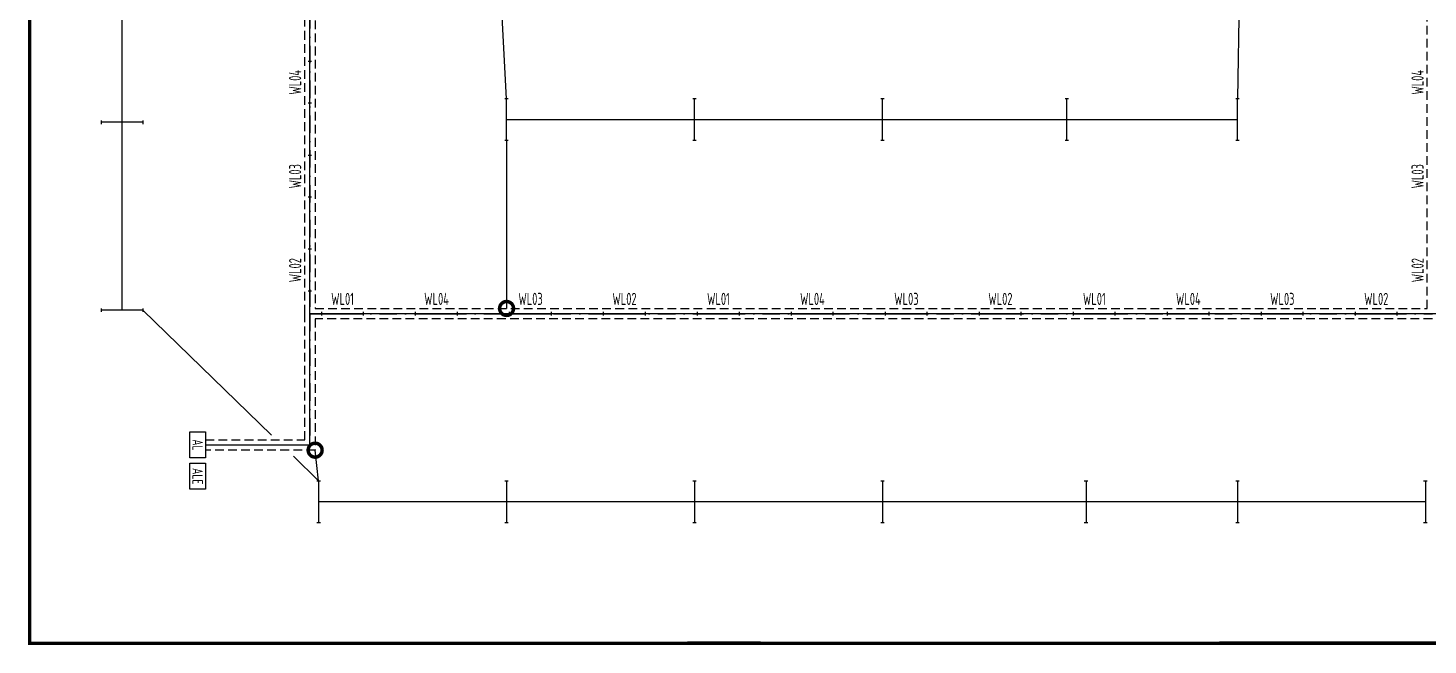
# Model space of a CAD drawing. Header units: millimetres. Extents: x -691095 to 2797013, y -349436 to 2050109.
# Drawn here: x 1346704 to 1386929, y 849444 to 867178 of the extents above; entities that cross this region are included whole.
import ezdxf
from ezdxf.enums import TextEntityAlignment as Align

# ---------------------------------------------------------------- set-up
doc = ezdxf.new("R2010")
doc.units = ezdxf.units.MM
doc.header["$LTSCALE"] = 1000
doc.linetypes.add('DASHDOT', pattern=[1, 0.5, -0.25, 0, -0.25])
doc.linetypes.add('HIDDEN', pattern=[0.375, 0.25, -0.125])
for name, color, linetype, plot in [('E-LANE-CENTER', 6, 'Continuous', False), ('E-LITE-CENTER', 5, 'DASHDOT', False), ('E-LITE-CENTER-JOIN', 1, 'Continuous', False)]:
    doc.layers.add(name, color=color, linetype=linetype, plot=plot)
for name, color, linetype in [('E-LITE-LITE', 3, 'Continuous'), ('E-LITE-WIRE', 4, 'Continuous'), ('E-POWR-EQPM', 3, 'Continuous'), ('E-UNIV-EL', 140, 'Continuous'), ('E-UNIV-EL2', 40, 'HIDDEN'), ('E-UNIV-NOTE', 6, 'Continuous'), ('防火分区', 2, 'Continuous')]:
    doc.layers.add(name, color=color, linetype=linetype)
doc.styles.add('TH-STYLE3', font='tssdeng.shx', dxfattribs={"width": 0.65, "bigfont": 'tssdchn.shx'})

# ---------------------------------------------------------------- blocks, each defined once
blk = doc.blocks.new('E-BDB001')
blk.add_lwpolyline([(-2.5, -1.5), (-2.5, 1.5), (2.5, 1.5), (2.5, -1.5)], close=True)
at = {"layer": 'E-UNIV-EL', "style": 'TH-STYLE3', "width": 0.7}
blk.add_attdef('BOX', text='', height=2, dxfattribs=at).set_placement((0, 0), align=Align.MIDDLE)
blk = doc.blocks.new('E-BDB003')
blk.add_lwpolyline([(-2.5, -1.5), (-2.5, 1.5), (2.5, 1.5), (2.5, -1.5)], close=True)
at = {"layer": 'E-UNIV-EL', "style": 'TH-STYLE3', "width": 0.7}
blk.add_attdef('BOX', text='', height=2, dxfattribs=at).set_placement((0, 0), align=Align.MIDDLE)
blk = doc.blocks.new('E-BL001-1')
for p, q in [((-6, -0.5), (-6, 0.5)), ((-6, 0), (6, 0)), ((6, -0.5), (6, 0.5))]:
    blk.add_line(p, q)

msp = doc.modelspace()

# ---------------------------------------------------------------- linework, layer by layer
at = {"layer": 'E-LANE-CENTER'}
msp.add_line((1354803.6096, 858966.7691, 0.00407), (1354803.6096, 891166.7691, 0.00407), dxfattribs=at)
msp.add_line((1354803.6096, 858966.7691, 0.00407), (1354803.6096, 891166.7691, 0.00407), dxfattribs=at)
at = {"layer": 'E-LANE-CENTER', "elevation": 0.00407}
for points in [[(1354803.6096, 858966.7691), (1354803.6096, 891166.7691)], [(1389579.01944, 858966.7691), (1354803.6096, 858966.7691)]]:
    msp.add_lwpolyline(points, dxfattribs=at)
at = {"layer": 'E-LITE-CENTER'}
for p, q in [((1354803.60961, 880666.7691, 0.00407), (1354803.6096, 858966.7691, 0.00407)), ((1354803.60961, 880666.7691, 0.00407), (1354803.6096, 858966.7691, 0.00407)), ((1354803.60961, 880666.7691, 0.00407), (1354803.6096, 858966.7691, 0.00407)), ((1354803.60961, 880666.7691, 0.00407), (1354803.6096, 858966.7691, 0.00407)), ((1354803.60961, 880666.7691, 0.00407), (1354803.6096, 858966.7691, 0.00407)), ((1354803.60961, 880666.7691, 0.00407), (1354803.6096, 858966.7691, 0.00407)), ((1354803.60961, 880666.7691, 0.00407), (1354803.6096, 858966.7691, 0.00407)), ((1354803.60961, 880666.7691, 0.00407), (1354803.6096, 858966.7691, 0.00407)), ((1354803.60961, 880666.7691, 0.00407), (1354803.6096, 858966.7691, 0.00407)), ((1354803.60961, 880666.7691, 0.00407), (1354803.6096, 858966.7691, 0.00407)), ((1354803.6096, 858966.7691, 0.00407), (1387053.6096, 858966.7691, 0.00407)), ((1354803.6096, 858966.7691, 0.00407), (1354803.6096, 855194.27524, 0.00407)), ((1354803.6096, 858966.7691, 0.00407), (1387053.6096, 858966.7691, 0.00407)), ((1354803.6096, 858966.7691, 0.00407), (1354803.6096, 855194.27524, 0.00407)), ((1354803.6096, 858966.7691, 0.00407), (1387053.6096, 858966.7691, 0.00407)), ((1354803.6096, 858966.7691, 0.00407), (1354803.6096, 855194.27524, 0.00407)), ((1354803.6096, 858966.7691, 0.00407), (1387053.6096, 858966.7691, 0.00407)), ((1354803.6096, 858966.7691, 0.00407), (1354803.6096, 855194.27524, 0.00407)), ((1354803.6096, 858966.7691, 0.00407), (1387053.6096, 858966.7691, 0.00407)), ((1354803.6096, 858966.7691, 0.00407), (1354803.6096, 855194.27524, 0.00407)), ((1354803.6096, 858966.7691, 0.00407), (1387053.6096, 858966.7691, 0.00407)), ((1354803.6096, 858966.7691, 0.00407), (1354803.6096, 855194.27524, 0.00407)), ((1354803.6096, 858966.7691, 0.00407), (1387053.6096, 858966.7691, 0.00407)), ((1354803.6096, 858966.7691, 0.00407), (1354803.6096, 855194.27524, 0.00407)), ((1354803.6096, 858966.7691, 0.00407), (1387053.6096, 858966.7691, 0.00407)), ((1354803.6096, 858966.7691, 0.00407), (1354803.6096, 855194.27524, 0.00407)), ((1354803.6096, 858966.7691, 0.00407), (1387053.6096, 858966.7691, 0.00407)), ((1354803.6096, 858966.7691, 0.00407), (1354803.6096, 855194.27524, 0.00407)), ((1354803.6096, 858966.7691, 0.00407), (1387053.6096, 858966.7691, 0.00407)), ((1354803.6096, 858966.7691, 0.00407), (1354803.6096, 855194.27524, 0.00407)), ((1351803.6096, 855194.27524, 0.00407), (1354803.6096, 855194.27524, 0.00407)), ((1351803.6096, 855194.27524, 0.00407), (1354803.6096, 855194.27524, 0.00407)), ((1351803.6096, 855194.27524, 0.00407), (1354803.6096, 855194.27524, 0.00407)), ((1351803.6096, 855194.27524, 0.00407), (1354803.6096, 855194.27524, 0.00407)), ((1351803.6096, 855194.27524, 0.00407), (1354803.6096, 855194.27524, 0.00407)), ((1351803.6096, 855194.27524, 0.00407), (1354803.6096, 855194.27524, 0.00407)), ((1351803.6096, 855194.27524, 0.00407), (1354803.6096, 855194.27524, 0.00407)), ((1351803.6096, 855194.27524, 0.00407), (1354803.6096, 855194.27524, 0.00407)), ((1351803.6096, 855194.27524, 0.00407), (1354803.6096, 855194.27524, 0.00407)), ((1351803.6096, 855194.27524, 0.00407), (1354803.6096, 855194.27524, 0.00407))]:
    msp.add_line(p, q, dxfattribs=at)
at = {"layer": 'E-LITE-CENTER-JOIN', "elevation": 0.00407}
msp.add_lwpolyline([(1351803.6096, 855194.27524), (1354803.6096, 855194.27524), (1354803.6096, 858966.7691)], dxfattribs=at)
msp.add_lwpolyline([(1351803.6096, 855194.27524), (1354803.6096, 855194.27524), (1354803.6096, 858966.7691)], dxfattribs=at)
at = {"layer": 'E-LITE-WIRE'}
for p, q in [((1349403.60962, 886114.90172, 0.00813), (1349403.60962, 859064.90171, 0.00407)), ((1349403.60962, 886114.90172, 0.00813), (1349403.60962, 859064.90171, 0.00407)), ((1381453.60962, 864540.15172, 0.00407), (1360453.60962, 864540.15172, 0.00813)), ((1381453.60962, 864540.15172, 0.00407), (1360453.60962, 864540.15172, 0.00813)), ((1355053.60962, 853564.65172, 0.00407), (1386853.60962, 853564.65172, 0.00813)), ((1355053.60962, 853564.65172, 0.00407), (1386853.60962, 853564.65172, 0.00813))]:
    msp.add_line(p, q, dxfattribs=at)
at = {"layer": 'E-LITE-WIRE', "color": 30, "true_color": 0xf26722}
for p, q in [((1360453.49344, 865141.98082, 0.00407), (1360203.49343, 869766.73082, 0.00407)), ((1360453.49344, 865141.98082, 0.00407), (1360203.49343, 869766.73082, 0.00407)), ((1381528.85962, 869414.90171, 0.00407), (1381453.49344, 865141.98082, 0.00407)), ((1381528.85962, 869414.90171, 0.00407), (1381453.49344, 865141.98082, 0.00407)), ((1353699.93966, 855479.83202, 0.00407), (1350003.24343, 859066.73082, 0.00407)), ((1353699.93966, 855479.83202, 0.00407), (1350003.24343, 859066.73082, 0.00407)), ((1355053.49344, 854166.48082, 0.00407), (1354328.04987, 854870.37762, 0.00407)), ((1355053.49344, 854166.48082, 0.00407), (1354328.04987, 854870.37762, 0.00407))]:
    msp.add_line(p, q, dxfattribs=at)
at = {"layer": 'E-LITE-WIRE', "color": 2}
for p, q in [((1360453.49344, 863941.98082, 0.00407), (1360453.49344, 859116.7691, 0.00407)), ((1360453.49344, 863941.98082, 0.00407), (1360453.49344, 859116.7691, 0.00407)), ((1355053.49344, 854166.48082, 0.00407), (1354953.6096, 855044.27524, 0.00407)), ((1355053.49344, 854166.48082, 0.00407), (1354953.6096, 855044.27524, 0.00407))]:
    msp.add_line(p, q, dxfattribs=at)
at = {"layer": 'E-LITE-WIRE', "color": 2, "const_width": 400, "elevation": 0.00407}
for points in [[(1360403.49344, 859116.7691, 1), (1360503.49344, 859116.7691, 1), (1360403.49344, 859116.7691, -1)], [(1360403.49344, 859116.7691, 1), (1360503.49344, 859116.7691, 1), (1360403.49344, 859116.7691, -1)], [(1354903.6096, 855044.27524, 1), (1355003.6096, 855044.27524, 1), (1354903.6096, 855044.27524, -1)], [(1354903.6096, 855044.27524, 1), (1355003.6096, 855044.27524, 1), (1354903.6096, 855044.27524, -1)]]:
    msp.add_lwpolyline(points, format="xyb", dxfattribs=at)
at = {"layer": 'E-UNIV-EL2'}
for p, q in [((1354653.6096, 858966.7691, 0.00407), (1354653.60961, 880666.7691, 0.00407)), ((1354653.6096, 858966.7691, 0.00407), (1354653.60961, 880666.7691, 0.00407)), ((1354653.6096, 858966.7691, 0.00407), (1354653.60961, 880666.7691, 0.00407)), ((1354653.6096, 858966.7691, 0.00407), (1354653.60961, 880666.7691, 0.00407)), ((1354653.6096, 858966.7691, 0.00407), (1354653.60961, 880666.7691, 0.00407)), ((1354653.6096, 858966.7691, 0.00407), (1354653.60961, 880666.7691, 0.00407)), ((1354653.6096, 858966.7691, 0.00407), (1354653.60961, 880666.7691, 0.00407)), ((1354653.6096, 858966.7691, 0.00407), (1354653.60961, 880666.7691, 0.00407)), ((1354653.6096, 858966.7691, 0.00407), (1354653.60961, 880666.7691, 0.00407)), ((1354653.6096, 858966.7691, 0.00407), (1354653.60961, 880666.7691, 0.00407)), ((1354953.60961, 880516.7691, 0.00407), (1354953.6096, 859116.7691, 0.00407)), ((1354953.60961, 880516.7691, 0.00407), (1354953.6096, 859116.7691, 0.00407)), ((1354953.60961, 880516.7691, 0.00407), (1354953.6096, 859116.7691, 0.00407)), ((1354953.60961, 880516.7691, 0.00407), (1354953.6096, 859116.7691, 0.00407)), ((1354953.60961, 880516.7691, 0.00407), (1354953.6096, 859116.7691, 0.00407)), ((1354953.60961, 880516.7691, 0.00407), (1354953.6096, 859116.7691, 0.00407)), ((1354953.60961, 880516.7691, 0.00407), (1354953.6096, 859116.7691, 0.00407)), ((1354953.60961, 880516.7691, 0.00407), (1354953.6096, 859116.7691, 0.00407)), ((1354953.60961, 880516.7691, 0.00407), (1354953.6096, 859116.7691, 0.00407)), ((1354953.60961, 880516.7691, 0.00407), (1354953.6096, 859116.7691, 0.00407)), ((1386903.6096, 859116.7691, 0.00407), (1386903.6096, 875066.7691, 0.00407)), ((1386903.6096, 859116.7691, 0.00407), (1386903.6096, 875066.7691, 0.00407)), ((1386903.6096, 859116.7691, 0.00407), (1386903.6096, 875066.7691, 0.00407)), ((1386903.6096, 859116.7691, 0.00407), (1386903.6096, 875066.7691, 0.00407)), ((1386903.6096, 859116.7691, 0.00407), (1386903.6096, 875066.7691, 0.00407)), ((1386903.6096, 859116.7691, 0.00407), (1386903.6096, 875066.7691, 0.00407)), ((1386903.6096, 859116.7691, 0.00407), (1386903.6096, 875066.7691, 0.00407)), ((1386903.6096, 859116.7691, 0.00407), (1386903.6096, 875066.7691, 0.00407)), ((1386903.6096, 859116.7691, 0.00407), (1386903.6096, 875066.7691, 0.00407)), ((1386903.6096, 859116.7691, 0.00407), (1386903.6096, 875066.7691, 0.00407)), ((1354653.6096, 855344.27524, 0.00407), (1354653.6096, 858966.7691, 0.00407)), ((1354653.6096, 855344.27524, 0.00407), (1354653.6096, 858966.7691, 0.00407)), ((1354653.6096, 855344.27524, 0.00407), (1354653.6096, 858966.7691, 0.00407)), ((1354653.6096, 855344.27524, 0.00407), (1354653.6096, 858966.7691, 0.00407)), ((1354653.6096, 855344.27524, 0.00407), (1354653.6096, 858966.7691, 0.00407)), ((1354653.6096, 855344.27524, 0.00407), (1354653.6096, 858966.7691, 0.00407)), ((1354653.6096, 855344.27524, 0.00407), (1354653.6096, 858966.7691, 0.00407)), ((1354653.6096, 855344.27524, 0.00407), (1354653.6096, 858966.7691, 0.00407)), ((1354653.6096, 855344.27524, 0.00407), (1354653.6096, 858966.7691, 0.00407)), ((1354653.6096, 855344.27524, 0.00407), (1354653.6096, 858966.7691, 0.00407)), ((1354953.6096, 859116.7691, 0.00407), (1386903.6096, 859116.7691, 0.00407)), ((1354953.6096, 859116.7691, 0.00407), (1386903.6096, 859116.7691, 0.00407)), ((1354953.6096, 859116.7691, 0.00407), (1386903.6096, 859116.7691, 0.00407)), ((1354953.6096, 859116.7691, 0.00407), (1386903.6096, 859116.7691, 0.00407)), ((1354953.6096, 859116.7691, 0.00407), (1386903.6096, 859116.7691, 0.00407)), ((1354953.6096, 859116.7691, 0.00407), (1386903.6096, 859116.7691, 0.00407)), ((1354953.6096, 859116.7691, 0.00407), (1386903.6096, 859116.7691, 0.00407)), ((1354953.6096, 859116.7691, 0.00407), (1386903.6096, 859116.7691, 0.00407)), ((1354953.6096, 859116.7691, 0.00407), (1386903.6096, 859116.7691, 0.00407)), ((1354953.6096, 859116.7691, 0.00407), (1386903.6096, 859116.7691, 0.00407)), ((1387053.6096, 858816.7691, 0.00407), (1354953.6096, 858816.7691, 0.00407)), ((1354953.6096, 858816.7691, 0.00407), (1354953.6096, 855044.27524, 0.00407)), ((1387053.6096, 858816.7691, 0.00407), (1354953.6096, 858816.7691, 0.00407)), ((1354953.6096, 858816.7691, 0.00407), (1354953.6096, 855044.27524, 0.00407)), ((1387053.6096, 858816.7691, 0.00407), (1354953.6096, 858816.7691, 0.00407)), ((1354953.6096, 858816.7691, 0.00407), (1354953.6096, 855044.27524, 0.00407)), ((1387053.6096, 858816.7691, 0.00407), (1354953.6096, 858816.7691, 0.00407)), ((1354953.6096, 858816.7691, 0.00407), (1354953.6096, 855044.27524, 0.00407)), ((1387053.6096, 858816.7691, 0.00407), (1354953.6096, 858816.7691, 0.00407)), ((1354953.6096, 858816.7691, 0.00407), (1354953.6096, 855044.27524, 0.00407)), ((1387053.6096, 858816.7691, 0.00407), (1354953.6096, 858816.7691, 0.00407)), ((1354953.6096, 858816.7691, 0.00407), (1354953.6096, 855044.27524, 0.00407)), ((1387053.6096, 858816.7691, 0.00407), (1354953.6096, 858816.7691, 0.00407)), ((1354953.6096, 858816.7691, 0.00407), (1354953.6096, 855044.27524, 0.00407)), ((1387053.6096, 858816.7691, 0.00407), (1354953.6096, 858816.7691, 0.00407)), ((1354953.6096, 858816.7691, 0.00407), (1354953.6096, 855044.27524, 0.00407)), ((1387053.6096, 858816.7691, 0.00407), (1354953.6096, 858816.7691, 0.00407)), ((1354953.6096, 858816.7691, 0.00407), (1354953.6096, 855044.27524, 0.00407)), ((1387053.6096, 858816.7691, 0.00407), (1354953.6096, 858816.7691, 0.00407)), ((1354953.6096, 858816.7691, 0.00407), (1354953.6096, 855044.27524, 0.00407)), ((1351803.6096, 855344.27524, 0.00407), (1354653.6096, 855344.27524, 0.00407)), ((1351803.6096, 855344.27524, 0.00407), (1351803.6096, 855044.27524, 0.00407)), ((1351803.6096, 855344.27524, 0.00407), (1354653.6096, 855344.27524, 0.00407)), ((1351803.6096, 855344.27524, 0.00407), (1351803.6096, 855044.27524, 0.00407)), ((1351803.6096, 855344.27524, 0.00407), (1354653.6096, 855344.27524, 0.00407)), ((1351803.6096, 855344.27524, 0.00407), (1351803.6096, 855044.27524, 0.00407)), ((1351803.6096, 855344.27524, 0.00407), (1354653.6096, 855344.27524, 0.00407)), ((1351803.6096, 855344.27524, 0.00407), (1351803.6096, 855044.27524, 0.00407)), ((1351803.6096, 855344.27524, 0.00407), (1354653.6096, 855344.27524, 0.00407)), ((1351803.6096, 855344.27524, 0.00407), (1351803.6096, 855044.27524, 0.00407)), ((1351803.6096, 855344.27524, 0.00407), (1354653.6096, 855344.27524, 0.00407)), ((1351803.6096, 855344.27524, 0.00407), (1351803.6096, 855044.27524, 0.00407)), ((1351803.6096, 855344.27524, 0.00407), (1354653.6096, 855344.27524, 0.00407)), ((1351803.6096, 855344.27524, 0.00407), (1351803.6096, 855044.27524, 0.00407)), ((1351803.6096, 855344.27524, 0.00407), (1354653.6096, 855344.27524, 0.00407)), ((1351803.6096, 855344.27524, 0.00407), (1351803.6096, 855044.27524, 0.00407)), ((1351803.6096, 855344.27524, 0.00407), (1354653.6096, 855344.27524, 0.00407)), ((1351803.6096, 855344.27524, 0.00407), (1351803.6096, 855044.27524, 0.00407)), ((1351803.6096, 855344.27524, 0.00407), (1354653.6096, 855344.27524, 0.00407)), ((1351803.6096, 855344.27524, 0.00407), (1351803.6096, 855044.27524, 0.00407)), ((1354953.6096, 855044.27524, 0.00407), (1351803.6096, 855044.27524, 0.00407)), ((1354953.6096, 855044.27524, 0.00407), (1351803.6096, 855044.27524, 0.00407)), ((1354953.6096, 855044.27524, 0.00407), (1351803.6096, 855044.27524, 0.00407)), ((1354953.6096, 855044.27524, 0.00407), (1351803.6096, 855044.27524, 0.00407)), ((1354953.6096, 855044.27524, 0.00407), (1351803.6096, 855044.27524, 0.00407)), ((1354953.6096, 855044.27524, 0.00407), (1351803.6096, 855044.27524, 0.00407)), ((1354953.6096, 855044.27524, 0.00407), (1351803.6096, 855044.27524, 0.00407)), ((1354953.6096, 855044.27524, 0.00407), (1351803.6096, 855044.27524, 0.00407)), ((1354953.6096, 855044.27524, 0.00407), (1351803.6096, 855044.27524, 0.00407)), ((1354953.6096, 855044.27524, 0.00407), (1351803.6096, 855044.27524, 0.00407))]:
    msp.add_line(p, q, dxfattribs=at)
at = {"layer": '防火分区', "const_width": 100, "elevation": 0.00407}
msp.add_lwpolyline([(1416153.6101, 898516.76953), (1416153.6096, 897016.7691), (1416803.6096, 897016.7691), (1416953.6096, 867216.7691), (1389880.79458, 867216.7691), (1389853.6096, 862316.7691), (1389353.6096, 856216.7691), (1389353.6096, 849496.7691), (1386903.65119, 849496.7691), (1384003.53126, 849496.58506), (1378953.636, 849494.46072), (1367703.65119, 849494.4566), (1367703.57045, 849496.7691), (1365703.57045, 849496.7691), (1365703.67423, 849494.46072), (1354453.53427, 849494.46072), (1349403.53402, 849494.4607), (1346753.6096, 849494.46072), (1346753.60961, 888816.76909), (1352053.60978, 888816.7691), (1352053.60951, 897928.88924), (1354191.2718, 897916.7691), (1354191.2718, 899576.88566)], dxfattribs=at)
msp.add_lwpolyline([(1416153.6101, 898516.76953), (1416153.6096, 897016.7691), (1416803.6096, 897016.7691), (1416953.6096, 867216.7691), (1389880.79458, 867216.7691), (1389853.6096, 862316.7691), (1389353.6096, 856216.7691), (1389353.6096, 849496.7691), (1386903.65119, 849496.7691), (1384003.53126, 849496.58506), (1378953.636, 849494.46072), (1367703.65119, 849494.4566), (1367703.57045, 849496.7691), (1365703.57045, 849496.7691), (1365703.67423, 849494.46072), (1354453.53427, 849494.46072), (1349403.53402, 849494.4607), (1346753.6096, 849494.46072), (1346753.60961, 888816.76909), (1352053.60978, 888816.7691), (1352053.60951, 897928.88924), (1354191.2718, 897916.7691), (1354191.2718, 899576.88566)], dxfattribs=at)

# ---------------------------------------------------------------- block references
at = {"layer": 'E-LITE-LITE', "xscale": 100, "yscale": 100, "zscale": 100}
for p, rotation in [((1354803.6096, 865616.7691, 0.00407), 90), ((1354803.6096, 865616.7691, 0.00407), 90), ((1354803.6096, 865616.7691, 0.00407), 90), ((1354803.6096, 865616.7691, 0.00407), 90), ((1354803.6096, 865616.7691, 0.00407), 90), ((1354803.6096, 865616.7691, 0.00407), 90), ((1354803.6096, 865616.7691, 0.00407), 90), ((1354803.6096, 865616.7691, 0.00407), 90), ((1354803.6096, 865616.7691, 0.00407), 90), ((1354803.6096, 865616.7691, 0.00407), 90), ((1360453.49344, 864541.98082, 0.00407), 90), ((1360453.49344, 864541.98082, 0.00407), 90), ((1365853.49344, 864541.98082, 0.00407), 90), ((1365853.49344, 864541.98082, 0.00407), 90), ((1371253.49344, 864541.98082, 0.00407), 90), ((1371253.49344, 864541.98082, 0.00407), 90), ((1376553.49344, 864541.98082, 0.00407), 90), ((1376553.49344, 864541.98082, 0.00407), 90), ((1381453.49344, 864541.98082, 0.00407), 90), ((1381453.49344, 864541.98082, 0.00407), 90), ((1349403.24343, 864466.73083, 0.00407), 180), ((1349403.24343, 864466.73083, 0.00407), 180), ((1354803.6096, 862916.7691, 0.00407), 90), ((1354803.6096, 862916.7691, 0.00407), 90), ((1354803.6096, 862916.7691, 0.00407), 90), ((1354803.6096, 862916.7691, 0.00407), 90), ((1354803.6096, 862916.7691, 0.00407), 90), ((1354803.6096, 862916.7691, 0.00407), 90), ((1354803.6096, 862916.7691, 0.00407), 90), ((1354803.6096, 862916.7691, 0.00407), 90), ((1354803.6096, 862916.7691, 0.00407), 90), ((1354803.6096, 862916.7691, 0.00407), 90), ((1354803.6096, 860216.7691, 0.00407), 90), ((1354803.6096, 860216.7691, 0.00407), 90), ((1354803.6096, 860216.7691, 0.00407), 90), ((1354803.6096, 860216.7691, 0.00407), 90), ((1354803.6096, 860216.7691, 0.00407), 90), ((1354803.6096, 860216.7691, 0.00407), 90), ((1354803.6096, 860216.7691, 0.00407), 90), ((1354803.6096, 860216.7691, 0.00407), 90), ((1354803.6096, 860216.7691, 0.00407), 90), ((1354803.6096, 860216.7691, 0.00407), 90), ((1349403.24343, 859066.73082, 0.00407), 180), ((1349403.24343, 859066.73082, 0.00407), 180), ((1355053.49344, 853566.48082, 0.00407), 270), ((1355053.49344, 853566.48082, 0.00407), 270), ((1360453.49343, 853566.48082, 0.00407), 270), ((1360453.49343, 853566.48082, 0.00407), 270), ((1365853.49343, 853566.48082, 0.00407), 270), ((1365853.49343, 853566.48082, 0.00407), 270), ((1371253.49343, 853566.48082, 0.00407), 270), ((1371253.49343, 853566.48082, 0.00407), 270), ((1377103.49344, 853566.48082, 0.00407), 270), ((1377103.49344, 853566.48082, 0.00407), 270), ((1381453.49343, 853566.48082, 0.00407), 270), ((1381453.49343, 853566.48082, 0.00407), 270), ((1386853.49343, 853566.48082, 0.00407), 270), ((1386853.49343, 853566.48082, 0.00407), 270)]:
    msp.add_blockref('E-BL001-1', p, dxfattribs=dict(at, rotation=rotation))
for p in [(1355741.81452, 858966.7691, 0.00407), (1355741.81452, 858966.7691, 0.00407), (1355741.81452, 858966.7691, 0.00407), (1355741.81452, 858966.7691, 0.00407), (1355741.81452, 858966.7691, 0.00407), (1355741.81452, 858966.7691, 0.00407), (1355741.81452, 858966.7691, 0.00407), (1355741.81452, 858966.7691, 0.00407), (1355741.81452, 858966.7691, 0.00407), (1355741.81452, 858966.7691, 0.00407), (1358441.81452, 858966.7691, 0.00407), (1358441.81452, 858966.7691, 0.00407), (1358441.81452, 858966.7691, 0.00407), (1358441.81452, 858966.7691, 0.00407), (1358441.81452, 858966.7691, 0.00407), (1358441.81452, 858966.7691, 0.00407), (1358441.81452, 858966.7691, 0.00407), (1358441.81452, 858966.7691, 0.00407), (1358441.81452, 858966.7691, 0.00407), (1358441.81452, 858966.7691, 0.00407), (1361141.81452, 858966.7691, 0.00407), (1361141.81452, 858966.7691, 0.00407), (1361141.81452, 858966.7691, 0.00407), (1361141.81452, 858966.7691, 0.00407), (1361141.81452, 858966.7691, 0.00407), (1361141.81452, 858966.7691, 0.00407), (1361141.81452, 858966.7691, 0.00407), (1361141.81452, 858966.7691, 0.00407), (1361141.81452, 858966.7691, 0.00407), (1361141.81452, 858966.7691, 0.00407), (1363841.81452, 858966.7691, 0.00407), (1363841.81452, 858966.7691, 0.00407), (1363841.81452, 858966.7691, 0.00407), (1363841.81452, 858966.7691, 0.00407), (1363841.81452, 858966.7691, 0.00407), (1363841.81452, 858966.7691, 0.00407), (1363841.81452, 858966.7691, 0.00407), (1363841.81452, 858966.7691, 0.00407), (1363841.81452, 858966.7691, 0.00407), (1363841.81452, 858966.7691, 0.00407), (1366541.81452, 858966.7691, 0.00407), (1366541.81452, 858966.7691, 0.00407), (1366541.81452, 858966.7691, 0.00407), (1366541.81452, 858966.7691, 0.00407), (1366541.81452, 858966.7691, 0.00407), (1366541.81452, 858966.7691, 0.00407), (1366541.81452, 858966.7691, 0.00407), (1366541.81452, 858966.7691, 0.00407), (1366541.81452, 858966.7691, 0.00407), (1366541.81452, 858966.7691, 0.00407), (1369241.81452, 858966.7691, 0.00407), (1369241.81452, 858966.7691, 0.00407), (1369241.81452, 858966.7691, 0.00407), (1369241.81452, 858966.7691, 0.00407), (1369241.81452, 858966.7691, 0.00407), (1369241.81452, 858966.7691, 0.00407), (1369241.81452, 858966.7691, 0.00407), (1369241.81452, 858966.7691, 0.00407), (1369241.81452, 858966.7691, 0.00407), (1369241.81452, 858966.7691, 0.00407), (1371941.81452, 858966.7691, 0.00407), (1371941.81452, 858966.7691, 0.00407), (1371941.81452, 858966.7691, 0.00407), (1371941.81452, 858966.7691, 0.00407), (1371941.81452, 858966.7691, 0.00407), (1371941.81452, 858966.7691, 0.00407), (1371941.81452, 858966.7691, 0.00407), (1371941.81452, 858966.7691, 0.00407), (1371941.81452, 858966.7691, 0.00407), (1371941.81452, 858966.7691, 0.00407), (1374641.81452, 858966.7691, 0.00407), (1374641.81452, 858966.7691, 0.00407), (1374641.81452, 858966.7691, 0.00407), (1374641.81452, 858966.7691, 0.00407), (1374641.81452, 858966.7691, 0.00407), (1374641.81452, 858966.7691, 0.00407), (1374641.81452, 858966.7691, 0.00407), (1374641.81452, 858966.7691, 0.00407), (1374641.81452, 858966.7691, 0.00407), (1374641.81452, 858966.7691, 0.00407), (1377341.81452, 858966.7691, 0.00407), (1377341.81452, 858966.7691, 0.00407), (1377341.81452, 858966.7691, 0.00407), (1377341.81452, 858966.7691, 0.00407), (1377341.81452, 858966.7691, 0.00407), (1377341.81452, 858966.7691, 0.00407), (1377341.81452, 858966.7691, 0.00407), (1377341.81452, 858966.7691, 0.00407), (1377341.81452, 858966.7691, 0.00407), (1377341.81452, 858966.7691, 0.00407), (1380041.81452, 858966.7691, 0.00407), (1380041.81452, 858966.7691, 0.00407), (1380041.81452, 858966.7691, 0.00407), (1380041.81452, 858966.7691, 0.00407), (1380041.81452, 858966.7691, 0.00407), (1380041.81452, 858966.7691, 0.00407), (1380041.81452, 858966.7691, 0.00407), (1380041.81452, 858966.7691, 0.00407), (1380041.81452, 858966.7691, 0.00407), (1380041.81452, 858966.7691, 0.00407), (1382741.81452, 858966.7691, 0.00407), (1382741.81452, 858966.7691, 0.00407), (1382741.81452, 858966.7691, 0.00407), (1382741.81452, 858966.7691, 0.00407), (1382741.81452, 858966.7691, 0.00407), (1382741.81452, 858966.7691, 0.00407), (1382741.81452, 858966.7691, 0.00407), (1382741.81452, 858966.7691, 0.00407), (1382741.81452, 858966.7691, 0.00407), (1382741.81452, 858966.7691, 0.00407), (1385441.81452, 858966.7691, 0.00407), (1385441.81452, 858966.7691, 0.00407), (1385441.81452, 858966.7691, 0.00407), (1385441.81452, 858966.7691, 0.00407), (1385441.81452, 858966.7691, 0.00407), (1385441.81452, 858966.7691, 0.00407), (1385441.81452, 858966.7691, 0.00407), (1385441.81452, 858966.7691, 0.00407), (1385441.81452, 858966.7691, 0.00407), (1385441.81452, 858966.7691, 0.00407)]:
    msp.add_blockref('E-BL001-1', p, dxfattribs=at)
at = {"layer": 'E-POWR-EQPM', "xscale": 150, "yscale": 150, "zscale": 150, "rotation": 270}
for name, p, values in [('E-BDB001', (1351578.6096, 855194.27524, 0.00407), {'BOX': 'AL'}), ('E-BDB001', (1351578.6096, 855194.27524, 0.00407), {'BOX': 'AL'}), ('E-BDB003', (1351578.6096, 854294.27524, 0.00407), {'BOX': 'ALE'}), ('E-BDB003', (1351578.6096, 854294.27524, 0.00407), {'BOX': 'ALE'})]:
    msp.add_blockref(name, p, dxfattribs=at).add_auto_attribs(values)

# ---------------------------------------------------------------- texts
at = {"layer": 'E-UNIV-NOTE', "color": 6, "style": 'TH-STYLE3', "width": 0.65}
for s, p in [('WL04', (1354378.6096, 865616.7691, 0.00407)), ('WL04', (1354378.6096, 865616.7691, 0.00407)), ('WL04', (1354378.6096, 865616.7691, 0.00407)), ('WL04', (1354378.6096, 865616.7691, 0.00407)), ('WL04', (1354378.6096, 865616.7691, 0.00407)), ('WL04', (1354378.6096, 865616.7691, 0.00407)), ('WL04', (1354378.6096, 865616.7691, 0.00407)), ('WL04', (1354378.6096, 865616.7691, 0.00407)), ('WL04', (1354378.6096, 865616.7691, 0.00407)), ('WL04', (1354378.6096, 865616.7691, 0.00407)), ('WL04', (1386628.6096, 865616.7691, 0.00407)), ('WL04', (1386628.6096, 865616.7691, 0.00407)), ('WL04', (1386628.6096, 865616.7691, 0.00407)), ('WL04', (1386628.6096, 865616.7691, 0.00407)), ('WL04', (1386628.6096, 865616.7691, 0.00407)), ('WL04', (1386628.6096, 865616.7691, 0.00407)), ('WL04', (1386628.6096, 865616.7691, 0.00407)), ('WL04', (1386628.6096, 865616.7691, 0.00407)), ('WL04', (1386628.6096, 865616.7691, 0.00407)), ('WL04', (1386628.6096, 865616.7691, 0.00407)), ('WL03', (1354378.6096, 862916.7691, 0.00407)), ('WL03', (1354378.6096, 862916.7691, 0.00407)), ('WL03', (1354378.6096, 862916.7691, 0.00407)), ('WL03', (1354378.6096, 862916.7691, 0.00407)), ('WL03', (1354378.6096, 862916.7691, 0.00407)), ('WL03', (1354378.6096, 862916.7691, 0.00407)), ('WL03', (1354378.6096, 862916.7691, 0.00407)), ('WL03', (1354378.6096, 862916.7691, 0.00407)), ('WL03', (1354378.6096, 862916.7691, 0.00407)), ('WL03', (1354378.6096, 862916.7691, 0.00407)), ('WL03', (1386628.6096, 862916.7691, 0.00407)), ('WL03', (1386628.6096, 862916.7691, 0.00407)), ('WL03', (1386628.6096, 862916.7691, 0.00407)), ('WL03', (1386628.6096, 862916.7691, 0.00407)), ('WL03', (1386628.6096, 862916.7691, 0.00407)), ('WL03', (1386628.6096, 862916.7691, 0.00407)), ('WL03', (1386628.6096, 862916.7691, 0.00407)), ('WL03', (1386628.6096, 862916.7691, 0.00407)), ('WL03', (1386628.6096, 862916.7691, 0.00407)), ('WL03', (1386628.6096, 862916.7691, 0.00407)), ('WL02', (1354378.6096, 860216.7691, 0.00407)), ('WL02', (1354378.6096, 860216.7691, 0.00407)), ('WL02', (1354378.6096, 860216.7691, 0.00407)), ('WL02', (1354378.6096, 860216.7691, 0.00407)), ('WL02', (1354378.6096, 860216.7691, 0.00407)), ('WL02', (1354378.6096, 860216.7691, 0.00407)), ('WL02', (1354378.6096, 860216.7691, 0.00407)), ('WL02', (1354378.6096, 860216.7691, 0.00407)), ('WL02', (1354378.6096, 860216.7691, 0.00407)), ('WL02', (1354378.6096, 860216.7691, 0.00407)), ('WL02', (1386628.6096, 860216.7691, 0.00407)), ('WL02', (1386628.6096, 860216.7691, 0.00407)), ('WL02', (1386628.6096, 860216.7691, 0.00407)), ('WL02', (1386628.6096, 860216.7691, 0.00407)), ('WL02', (1386628.6096, 860216.7691, 0.00407)), ('WL02', (1386628.6096, 860216.7691, 0.00407)), ('WL02', (1386628.6096, 860216.7691, 0.00407)), ('WL02', (1386628.6096, 860216.7691, 0.00407)), ('WL02', (1386628.6096, 860216.7691, 0.00407)), ('WL02', (1386628.6096, 860216.7691, 0.00407))]:
    msp.add_text(s, height=350, rotation=90, dxfattribs=at).set_placement(p, align=Align.MIDDLE_CENTER)
for s, p in [('WL01', (1355741.81452, 859391.7691, 0.00407)), ('WL01', (1355741.81452, 859391.7691, 0.00407)), ('WL01', (1355741.81452, 859391.7691, 0.00407)), ('WL01', (1355741.81452, 859391.7691, 0.00407)), ('WL01', (1355741.81452, 859391.7691, 0.00407)), ('WL01', (1355741.81452, 859391.7691, 0.00407)), ('WL01', (1355741.81452, 859391.7691, 0.00407)), ('WL01', (1355741.81452, 859391.7691, 0.00407)), ('WL01', (1355741.81452, 859391.7691, 0.00407)), ('WL01', (1355741.81452, 859391.7691, 0.00407)), ('WL04', (1358441.81452, 859391.7691, 0.00407)), ('WL04', (1358441.81452, 859391.7691, 0.00407)), ('WL04', (1358441.81452, 859391.7691, 0.00407)), ('WL04', (1358441.81452, 859391.7691, 0.00407)), ('WL04', (1358441.81452, 859391.7691, 0.00407)), ('WL04', (1358441.81452, 859391.7691, 0.00407)), ('WL04', (1358441.81452, 859391.7691, 0.00407)), ('WL04', (1358441.81452, 859391.7691, 0.00407)), ('WL04', (1358441.81452, 859391.7691, 0.00407)), ('WL04', (1358441.81452, 859391.7691, 0.00407)), ('WL03', (1361141.81452, 859391.7691, 0.00407)), ('WL03', (1361141.81452, 859391.7691, 0.00407)), ('WL03', (1361141.81452, 859391.7691, 0.00407)), ('WL03', (1361141.81452, 859391.7691, 0.00407)), ('WL03', (1361141.81452, 859391.7691, 0.00407)), ('WL03', (1361141.81452, 859391.7691, 0.00407)), ('WL03', (1361141.81452, 859391.7691, 0.00407)), ('WL03', (1361141.81452, 859391.7691, 0.00407)), ('WL03', (1361141.81452, 859391.7691, 0.00407)), ('WL03', (1361141.81452, 859391.7691, 0.00407)), ('WL02', (1363841.81452, 859391.7691, 0.00407)), ('WL02', (1363841.81452, 859391.7691, 0.00407)), ('WL02', (1363841.81452, 859391.7691, 0.00407)), ('WL02', (1363841.81452, 859391.7691, 0.00407)), ('WL02', (1363841.81452, 859391.7691, 0.00407)), ('WL02', (1363841.81452, 859391.7691, 0.00407)), ('WL02', (1363841.81452, 859391.7691, 0.00407)), ('WL02', (1363841.81452, 859391.7691, 0.00407)), ('WL02', (1363841.81452, 859391.7691, 0.00407)), ('WL02', (1363841.81452, 859391.7691, 0.00407)), ('WL01', (1366541.81452, 859391.7691, 0.00407)), ('WL01', (1366541.81452, 859391.7691, 0.00407)), ('WL01', (1366541.81452, 859391.7691, 0.00407)), ('WL01', (1366541.81452, 859391.7691, 0.00407)), ('WL01', (1366541.81452, 859391.7691, 0.00407)), ('WL01', (1366541.81452, 859391.7691, 0.00407)), ('WL01', (1366541.81452, 859391.7691, 0.00407)), ('WL01', (1366541.81452, 859391.7691, 0.00407)), ('WL01', (1366541.81452, 859391.7691, 0.00407)), ('WL01', (1366541.81452, 859391.7691, 0.00407)), ('WL04', (1369241.81452, 859391.7691, 0.00407)), ('WL04', (1369241.81452, 859391.7691, 0.00407)), ('WL04', (1369241.81452, 859391.7691, 0.00407)), ('WL04', (1369241.81452, 859391.7691, 0.00407)), ('WL04', (1369241.81452, 859391.7691, 0.00407)), ('WL04', (1369241.81452, 859391.7691, 0.00407)), ('WL04', (1369241.81452, 859391.7691, 0.00407)), ('WL04', (1369241.81452, 859391.7691, 0.00407)), ('WL04', (1369241.81452, 859391.7691, 0.00407)), ('WL04', (1369241.81452, 859391.7691, 0.00407)), ('WL03', (1371941.81452, 859391.7691, 0.00407)), ('WL03', (1371941.81452, 859391.7691, 0.00407)), ('WL03', (1371941.81452, 859391.7691, 0.00407)), ('WL03', (1371941.81452, 859391.7691, 0.00407)), ('WL03', (1371941.81452, 859391.7691, 0.00407)), ('WL03', (1371941.81452, 859391.7691, 0.00407)), ('WL03', (1371941.81452, 859391.7691, 0.00407)), ('WL03', (1371941.81452, 859391.7691, 0.00407)), ('WL03', (1371941.81452, 859391.7691, 0.00407)), ('WL03', (1371941.81452, 859391.7691, 0.00407)), ('WL02', (1374641.81452, 859391.7691, 0.00407)), ('WL02', (1374641.81452, 859391.7691, 0.00407)), ('WL02', (1374641.81452, 859391.7691, 0.00407)), ('WL02', (1374641.81452, 859391.7691, 0.00407)), ('WL02', (1374641.81452, 859391.7691, 0.00407)), ('WL02', (1374641.81452, 859391.7691, 0.00407)), ('WL02', (1374641.81452, 859391.7691, 0.00407)), ('WL02', (1374641.81452, 859391.7691, 0.00407)), ('WL02', (1374641.81452, 859391.7691, 0.00407)), ('WL02', (1374641.81452, 859391.7691, 0.00407)), ('WL01', (1377341.81452, 859391.7691, 0.00407)), ('WL01', (1377341.81452, 859391.7691, 0.00407)), ('WL01', (1377341.81452, 859391.7691, 0.00407)), ('WL01', (1377341.81452, 859391.7691, 0.00407)), ('WL01', (1377341.81452, 859391.7691, 0.00407)), ('WL01', (1377341.81452, 859391.7691, 0.00407)), ('WL01', (1377341.81452, 859391.7691, 0.00407)), ('WL01', (1377341.81452, 859391.7691, 0.00407)), ('WL01', (1377341.81452, 859391.7691, 0.00407)), ('WL01', (1377341.81452, 859391.7691, 0.00407)), ('WL04', (1380041.81452, 859391.7691, 0.00407)), ('WL04', (1380041.81452, 859391.7691, 0.00407)), ('WL04', (1380041.81452, 859391.7691, 0.00407)), ('WL04', (1380041.81452, 859391.7691, 0.00407)), ('WL04', (1380041.81452, 859391.7691, 0.00407)), ('WL04', (1380041.81452, 859391.7691, 0.00407)), ('WL04', (1380041.81452, 859391.7691, 0.00407)), ('WL04', (1380041.81452, 859391.7691, 0.00407)), ('WL04', (1380041.81452, 859391.7691, 0.00407)), ('WL04', (1380041.81452, 859391.7691, 0.00407)), ('WL03', (1382741.81452, 859391.7691, 0.00407)), ('WL03', (1382741.81452, 859391.7691, 0.00407)), ('WL03', (1382741.81452, 859391.7691, 0.00407)), ('WL03', (1382741.81452, 859391.7691, 0.00407)), ('WL03', (1382741.81452, 859391.7691, 0.00407)), ('WL03', (1382741.81452, 859391.7691, 0.00407)), ('WL03', (1382741.81452, 859391.7691, 0.00407)), ('WL03', (1382741.81452, 859391.7691, 0.00407)), ('WL03', (1382741.81452, 859391.7691, 0.00407)), ('WL03', (1382741.81452, 859391.7691, 0.00407)), ('WL02', (1385441.81452, 859391.7691, 0.00407)), ('WL02', (1385441.81452, 859391.7691, 0.00407)), ('WL02', (1385441.81452, 859391.7691, 0.00407)), ('WL02', (1385441.81452, 859391.7691, 0.00407)), ('WL02', (1385441.81452, 859391.7691, 0.00407)), ('WL02', (1385441.81452, 859391.7691, 0.00407)), ('WL02', (1385441.81452, 859391.7691, 0.00407)), ('WL02', (1385441.81452, 859391.7691, 0.00407)), ('WL02', (1385441.81452, 859391.7691, 0.00407)), ('WL02', (1385441.81452, 859391.7691, 0.00407))]:
    msp.add_text(s, height=350, dxfattribs=at).set_placement(p, align=Align.MIDDLE_CENTER)

doc.saveas('drawing.dxf')
